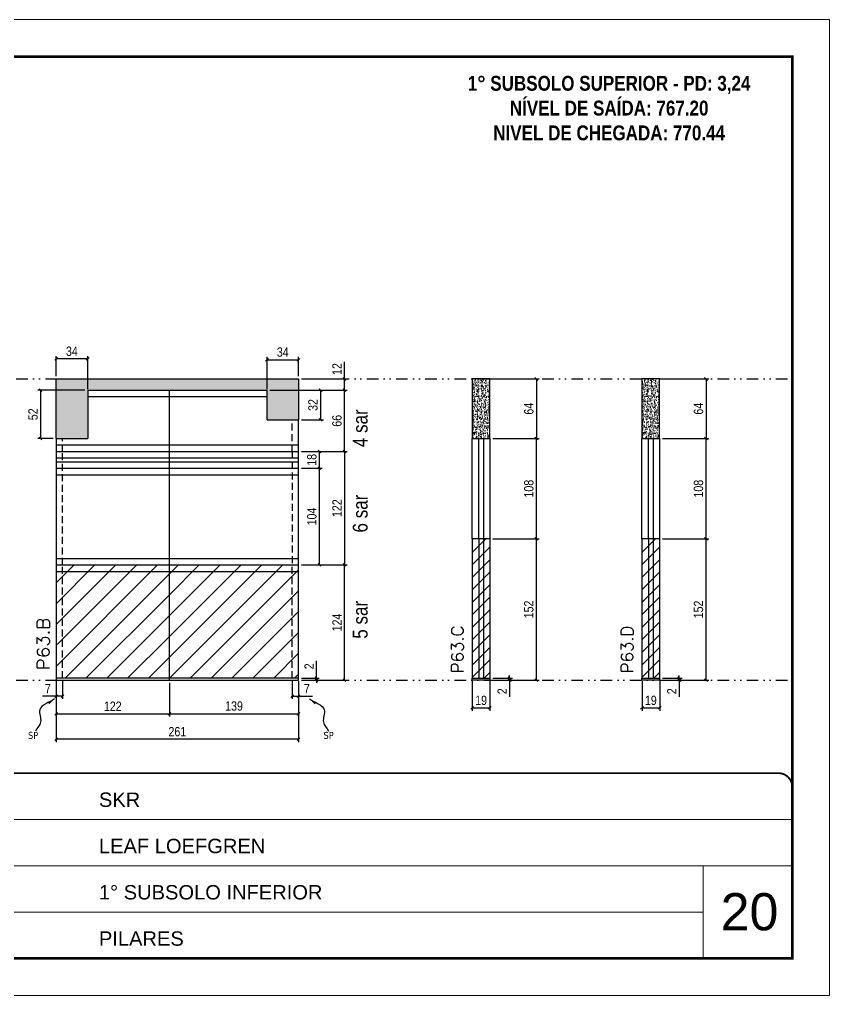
# Model space of a CAD drawing. Extents: x 14400 to 27878, y -21631 to 6985.
# Drawn here: x 19795 to 20667, y 1340 to 2390 of the extents above; entities that cross this region are included whole.
import ezdxf

# ---------------------------------------------------------------- set-up
doc = ezdxf.new("R2010")
doc.units = 0
for name, pattern in [('CONTINUO', [0]), ('DASHED', [0.75, 0.5, -0.25]), ('DIVIDE2', [0.625, 0.25, -0.125, 0, -0.125, 0, -0.125]), ('HIDDEN', [0.375, 0.25, -0.125])]:
    doc.linetypes.add(name, pattern=pattern)
for name, color, linetype, lineweight in [('CARIMBO', 255, 'Continuous', 9), ('Folhas', 255, 'Continuous', 9), ('Hachura', 251, 'Continuous', 9), ('SARRAFO DE PRESSAO', 251, 'DASHED', 9), ('Texto Seção', 7, 'Continuous', 15)]:
    doc.layers.add(name, color=color, linetype=linetype, lineweight=lineweight)
for name, color, linetype in [('COTA', 241, 'Continuous'), ('NOMENCLATURA', 7, 'Continuous'), ('Nível', 160, 'Continuous'), ('Painéis', 200, 'Continuous'), ('SARR_2.2x7', 40, 'Continuous'), ('Sarrafo de Pressão', 42, 'HIDDEN'), ('texto', 7, 'Continuous')]:
    doc.layers.add(name, color=color, linetype=linetype)
doc.styles.add('ARIAL', font='arial.ttf')
doc.styles.add('ARIAL_NARROW', font='ARIALN.TTF', dxfattribs={"height": 0.2})
doc.styles.add('COTA TECNICA', font='techl___.ttf', dxfattribs={"height": 10})
doc.styles.add('COTA TECNICA-50', font='techl___.ttf', dxfattribs={"height": 10})
doc.styles.add('REGUA-120', font='ROMANS.shx', dxfattribs={"height": 15})
doc.styles.add('ROMANC', font='techb___.ttf', dxfattribs={"height": 2.5})
doc.styles.get("Standard").update_dxf_attribs({"font": 'arial.ttf'})
doc.dimstyles.new('COTA PAINEL-50', dxfattribs={"dimtxt": 10, "dimasz": 3, "dimexe": 3, "dimexo": 3, "dimgap": 3, "dimtad": 1, "dimdec": 1, "dimzin": 12, "dimdsep": 46, "dimtxsty": 'COTA TECNICA-50', "dimblk1": 'OBLIQUE', "dimblk2": 'OBLIQUE', "dimsah": 1, "dimcen": 0.9, "dimclrd": 4, "dimclre": 4, "dimclrt": 240, "dimadec": 1, "dimazin": 3, "dimtfac": 1, "dimtdec": 1, "dimtmove": 0, "dimatfit": 3, "dimfxl": 1, "dimtolj": 1, "dimtzin": 12, "dimarcsym": 0})
doc.dimstyles.new('PAINEL', dxfattribs={"dimtxt": 10, "dimasz": 3, "dimexe": 3, "dimexo": 3, "dimgap": 3, "dimtad": 1, "dimdec": 1, "dimzin": 12, "dimdsep": 46, "dimtxsty": 'COTA TECNICA', "dimblk1": 'OBLIQUE', "dimblk2": 'OBLIQUE', "dimsah": 1, "dimcen": 0.9, "dimclrd": 4, "dimclre": 4, "dimclrt": 240, "dimadec": 1, "dimazin": 3, "dimtfac": 1, "dimtdec": 1, "dimtmove": 0, "dimatfit": 3, "dimfxl": 1, "dimtolj": 1, "dimtzin": 12, "dimarcsym": 0})
doc.dimstyles.get("Standard").update_dxf_attribs({"dimtxt": 0.18, "dimasz": 0.18, "dimexe": 0.18, "dimexo": 0.0625, "dimgap": 0.09, "dimtad": 0, "dimtih": 1, "dimtoh": 1, "dimdec": 4, "dimzin": 0, "dimdsep": 46, "dimtxsty": 'Standard', "dimcen": 0.09, "dimadec": 0, "dimazin": 0, "dimtfac": 1, "dimtdec": 4, "dimtofl": 0, "dimtmove": 0, "dimatfit": 3, "dimfxl": 1, "dimtolj": 1, "dimtzin": 0, "dimarcsym": 0})

# ---------------------------------------------------------------- blocks, each defined once
blk = doc.blocks.new('9999999999')
at = {"color": 30, "linetype": 'CONTINUO'}
for p, q in [((98564.6, 34379.6), (99584, 34379.6)), ((98564.6, 34329.8), (99488, 34329.8)), ((99584, 34329.8), (99488, 34329.8)), ((99488, 34329.8), (99488, 34230.2)), ((98564.6, 34280), (99488, 34280))]:
    blk.add_line(p, q, dxfattribs=at)
at = {"color": 30, "linetype": 'CONTINUO', "const_width": 2}
blk.add_lwpolyline([(99584, 34230.2), (99584, 34414.4, 0.414214), (99569, 34429.4), (98229, 34429.4, 0.414214), (98214, 34414.4), (98214, 34245.2, 0.414214), (98229, 34230.2), (99584, 34230.2)], format="xyb", dxfattribs=at)
at = {"layer": 'Folhas'}
blk.add_lwpolyline([(98139, 34190.2), (99624, 34190.2), (99624, 35240.2), (98139, 35240.2)], close=True, dxfattribs=at)
at = {"layer": 'Folhas', "color": 30, "const_width": 3}
blk.add_lwpolyline([(98214, 34230.2), (99584, 34230.2), (99584, 35200.2), (98214, 35200.2)], close=True, dxfattribs=at)
at = {"color": 7, "linetype": 'Continuous', "ltscale": 5, "style": 'ARIAL'}
for s, height, p in [('SKR', 15.48, (98837.7, 34393.1)), ('LEAF LOEFGREN', 15.483, (98837.7, 34343.3)), ('1° SUBSOLO INFERIOR', 15.483, (98837.7, 34293.5)), ('PILARES', 15.48, (98837.7, 34243.7))]:
    blk.add_text(s, height=height, dxfattribs=at).set_placement(p)
blk = doc.blocks.new('_Oblique')
at = {"color": 0, "linetype": 'ByBlock', "lineweight": -2}
blk.add_line((-0.5, -0.5), (0.5, 0.5), dxfattribs=at)
blk = doc.blocks.new('*D1103')
at = {"layer": 'COTA', "color": 4, "lineweight": -2, "transparency": 16777216}
for p, q in [((19834.6, 1678.7), (19834.6, 1613.1)), ((20095.6, 1678.7), (20095.6, 1613.1)), ((20095.6, 1616.1), (19834.6, 1616.1))]:
    blk.add_line(p, q, dxfattribs=at)
at = {"layer": 'Defpoints', "color": 0, "transparency": 16777216}
for p in [(19834.6, 1681.7), (20095.6, 1681.7), (19834.6, 1616.1)]:
    blk.add_point(p, dxfattribs=at)
at = {"layer": 'COTA', "color": 4, "lineweight": -2, "transparency": 16777216, "xscale": 3, "yscale": 3, "zscale": 3, "rotation": 180}
blk.add_blockref('_Oblique', (19834.6, 1616.1), dxfattribs=at)
at = {"layer": 'COTA', "color": 4, "lineweight": -2, "transparency": 16777216, "xscale": 3, "yscale": 3, "zscale": 3}
blk.add_blockref('_Oblique', (20095.6, 1616.1), dxfattribs=at)
at = {"layer": 'COTA', "color": 240, "transparency": 16777216, "insert": (19965.1, 1624.2), "char_height": 10, "attachment_point": 5, "style": 'COTA TECNICA'}
blk.add_mtext('\\A1;261', dxfattribs=at)
blk = doc.blocks.new('*D1104')
at = {"layer": 'COTA', "color": 4, "lineweight": -2, "transparency": 16777216}
for p, q in [((20088.6, 1678.7), (20088.6, 1659.5)), ((20095.6, 1676.7), (20095.6, 1659.5)), ((20088.6, 1662.5), (20095.6, 1662.5)), ((20095.6, 1662.5), (20110.4, 1662.5))]:
    blk.add_line(p, q, dxfattribs=at)
at = {"layer": 'Defpoints', "color": 0, "transparency": 16777216}
for p in [(20088.6, 1681.7), (20095.6, 1679.7), (20095.6, 1662.5)]:
    blk.add_point(p, dxfattribs=at)
at = {"layer": 'COTA', "color": 4, "lineweight": -2, "transparency": 16777216, "xscale": 3, "yscale": 3, "zscale": 3, "rotation": 180}
blk.add_blockref('_Oblique', (20088.6, 1662.5), dxfattribs=at)
at = {"layer": 'COTA', "color": 4, "lineweight": -2, "transparency": 16777216, "xscale": 3, "yscale": 3, "zscale": 3}
blk.add_blockref('_Oblique', (20095.6, 1662.5), dxfattribs=at)
at = {"layer": 'COTA', "color": 240, "transparency": 16777216, "insert": (20104.5, 1670.5), "char_height": 10, "attachment_point": 5, "style": 'COTA TECNICA-50'}
blk.add_mtext('\\A1;7', dxfattribs=at)
blk = doc.blocks.new('*D1105')
at = {"layer": 'COTA', "color": 4, "lineweight": -2, "transparency": 16777216}
for p, q in [((19834.6, 1676.7), (19834.6, 1659.5)), ((19841.6, 1678.7), (19841.6, 1659.5)), ((19834.6, 1662.5), (19819.9, 1662.5)), ((19841.6, 1662.5), (19834.6, 1662.5))]:
    blk.add_line(p, q, dxfattribs=at)
at = {"layer": 'Defpoints', "color": 0, "transparency": 16777216}
for p in [(19841.6, 1681.7), (19834.6, 1679.7), (19834.6, 1662.5)]:
    blk.add_point(p, dxfattribs=at)
at = {"layer": 'COTA', "color": 4, "lineweight": -2, "transparency": 16777216, "xscale": 3, "yscale": 3, "zscale": 3, "rotation": 180}
blk.add_blockref('_Oblique', (19834.6, 1662.5), dxfattribs=at)
at = {"layer": 'COTA', "color": 4, "lineweight": -2, "transparency": 16777216, "xscale": 3, "yscale": 3, "zscale": 3}
blk.add_blockref('_Oblique', (19841.6, 1662.5), dxfattribs=at)
at = {"layer": 'COTA', "color": 240, "transparency": 16777216, "insert": (19825.8, 1670.5), "char_height": 10, "attachment_point": 5, "style": 'COTA TECNICA-50'}
blk.add_mtext('\\A1;7', dxfattribs=at)
blk = doc.blocks.new('*D1106')
at = {"layer": 'COTA', "color": 4, "lineweight": -2, "transparency": 16777216}
for p, q in [((20114.9, 1681.7), (20114.9, 1700.5)), ((20098.6, 1681.7), (20117.9, 1681.7)), ((20114.9, 1679.7), (20114.9, 1681.7)), ((20098.6, 1679.7), (20117.9, 1679.7)), ((20114.9, 1679.7), (20114.9, 1676.7))]:
    blk.add_line(p, q, dxfattribs=at)
at = {"layer": 'Defpoints', "color": 0, "transparency": 16777216}
for p in [(20095.6, 1681.7), (20095.6, 1679.7), (20114.9, 1679.7)]:
    blk.add_point(p, dxfattribs=at)
at = {"layer": 'COTA', "color": 4, "lineweight": -2, "transparency": 16777216, "xscale": 3, "yscale": 3, "zscale": 3}
for p, rotation in [((20114.9, 1681.7), 270), ((20114.9, 1679.7), 90)]:
    blk.add_blockref('_Oblique', p, dxfattribs=dict(at, rotation=rotation))
at = {"layer": 'COTA', "color": 240, "transparency": 16777216, "insert": (20106.9, 1694.5), "char_height": 10, "attachment_point": 5, "rotation": 90, "style": 'COTA TECNICA-50'}
blk.add_mtext('\\A1;2', dxfattribs=at)
blk = doc.blocks.new('*D1119')
at = {"layer": 'COTA', "color": 4, "linetype": 'ByBlock', "lineweight": -2, "transparency": 16777216}
for p, q in [((20098.6, 1803.7), (20148, 1803.7)), ((20145, 1679.7), (20145, 1803.7)), ((20098.6, 1679.7), (20148, 1679.7))]:
    blk.add_line(p, q, dxfattribs=at)
at = {"layer": 'Defpoints', "color": 0, "linetype": 'ByBlock', "transparency": 16777216}
for p in [(20095.6, 1803.7), (20145, 1803.7), (20095.6, 1679.7)]:
    blk.add_point(p, dxfattribs=at)
at = {"layer": 'COTA', "color": 4, "linetype": 'ByBlock', "lineweight": -2, "transparency": 16777216, "xscale": 3, "yscale": 3, "zscale": 3}
for p, rotation in [((20145, 1803.7), 90), ((20145, 1679.7), 270)]:
    blk.add_blockref('_Oblique', p, dxfattribs=dict(at, rotation=rotation))
at = {"layer": 'COTA', "color": 240, "linetype": 'ByBlock', "transparency": 16777216, "insert": (20136.9, 1741.7), "char_height": 10, "attachment_point": 5, "rotation": 90, "style": 'COTA TECNICA'}
blk.add_mtext('\\A1;124', dxfattribs=at)
blk = doc.blocks.new('*D1120')
at = {"layer": 'COTA', "color": 4, "linetype": 'ByBlock', "lineweight": -2, "transparency": 16777216}
for p, q in [((20098.6, 1803.7), (20148, 1803.7)), ((20145, 1679.7), (20145, 1803.7)), ((20098.6, 1679.7), (20148, 1679.7))]:
    blk.add_line(p, q, dxfattribs=at)
at = {"layer": 'Defpoints', "color": 0, "linetype": 'ByBlock', "transparency": 16777216}
for p in [(20095.6, 1803.7), (20145, 1803.7), (20095.6, 1679.7)]:
    blk.add_point(p, dxfattribs=at)
at = {"layer": 'COTA', "color": 4, "linetype": 'ByBlock', "lineweight": -2, "transparency": 16777216, "xscale": 3, "yscale": 3, "zscale": 3}
for p, rotation in [((20145, 1803.7), 90), ((20145, 1679.7), 270)]:
    blk.add_blockref('_Oblique', p, dxfattribs=dict(at, rotation=rotation))
at = {"layer": 'COTA', "color": 240, "linetype": 'ByBlock', "transparency": 16777216, "insert": (20136.9, 1741.7), "char_height": 10, "attachment_point": 5, "rotation": 90, "style": 'COTA TECNICA'}
blk.add_mtext('\\A1;124', dxfattribs=at)
blk = doc.blocks.new('*D1121')
at = {"layer": 'COTA', "color": 4, "lineweight": -2, "transparency": 16777216}
for p, q in [((19956.6, 1676.7), (19956.6, 1640.5)), ((20095.6, 1676.7), (20095.6, 1640.5)), ((19956.6, 1643.5), (20095.6, 1643.5))]:
    blk.add_line(p, q, dxfattribs=at)
at = {"layer": 'Defpoints', "color": 0, "transparency": 16777216}
for p in [(19956.6, 1679.7), (20095.6, 1679.7), (20095.6, 1643.5)]:
    blk.add_point(p, dxfattribs=at)
at = {"layer": 'COTA', "color": 4, "lineweight": -2, "transparency": 16777216, "xscale": 3, "yscale": 3, "zscale": 3, "rotation": 180}
blk.add_blockref('_Oblique', (19956.6, 1643.5), dxfattribs=at)
at = {"layer": 'COTA', "color": 4, "lineweight": -2, "transparency": 16777216, "xscale": 3, "yscale": 3, "zscale": 3}
blk.add_blockref('_Oblique', (20095.6, 1643.5), dxfattribs=at)
at = {"layer": 'COTA', "color": 240, "transparency": 16777216, "insert": (20026.1, 1651.8), "char_height": 10, "attachment_point": 5, "style": 'COTA TECNICA'}
blk.add_mtext('\\A1;139', dxfattribs=at)
blk = doc.blocks.new('*D1122')
at = {"layer": 'COTA', "color": 4, "lineweight": -2, "transparency": 16777216}
for p, q in [((19834.6, 1676.7), (19834.6, 1640.5)), ((19956.6, 1676.7), (19956.6, 1640.5)), ((19834.6, 1643.5), (19956.6, 1643.5))]:
    blk.add_line(p, q, dxfattribs=at)
at = {"layer": 'Defpoints', "color": 0, "transparency": 16777216}
for p in [(19834.6, 1679.7), (19956.6, 1679.7), (19956.6, 1643.5)]:
    blk.add_point(p, dxfattribs=at)
at = {"layer": 'COTA', "color": 4, "lineweight": -2, "transparency": 16777216, "xscale": 3, "yscale": 3, "zscale": 3, "rotation": 180}
blk.add_blockref('_Oblique', (19834.6, 1643.5), dxfattribs=at)
at = {"layer": 'COTA', "color": 4, "lineweight": -2, "transparency": 16777216, "xscale": 3, "yscale": 3, "zscale": 3}
blk.add_blockref('_Oblique', (19956.6, 1643.5), dxfattribs=at)
at = {"layer": 'COTA', "color": 240, "transparency": 16777216, "insert": (19895.6, 1651.6), "char_height": 10, "attachment_point": 5, "style": 'COTA TECNICA'}
blk.add_mtext('\\A1;122', dxfattribs=at)
blk = doc.blocks.new('*D1110')
at = {"layer": 'COTA', "color": 4, "lineweight": -2, "transparency": 16777216}
for p, q in [((20282.5, 1678.7), (20282.5, 1646.8)), ((20301.5, 1678.7), (20301.5, 1646.8)), ((20282.5, 1649.8), (20301.5, 1649.8))]:
    blk.add_line(p, q, dxfattribs=at)
at = {"layer": 'Defpoints', "color": 0, "transparency": 16777216}
for p in [(20282.5, 1681.7), (20301.5, 1681.7), (20301.5, 1649.8)]:
    blk.add_point(p, dxfattribs=at)
at = {"layer": 'COTA', "color": 4, "lineweight": -2, "transparency": 16777216, "xscale": 3, "yscale": 3, "zscale": 3, "rotation": 180}
blk.add_blockref('_Oblique', (20282.5, 1649.8), dxfattribs=at)
at = {"layer": 'COTA', "color": 4, "lineweight": -2, "transparency": 16777216, "xscale": 3, "yscale": 3, "zscale": 3}
blk.add_blockref('_Oblique', (20301.5, 1649.8), dxfattribs=at)
at = {"layer": 'COTA', "color": 240, "transparency": 16777216, "insert": (20292, 1657.9), "char_height": 10, "attachment_point": 5, "style": 'COTA TECNICA'}
blk.add_mtext('\\A1;19', dxfattribs=at)
blk = doc.blocks.new('*D1111')
at = {"layer": 'COTA', "color": 4, "lineweight": -2, "transparency": 16777216}
for p, q in [((20304.5, 1681.7), (20325.7, 1681.7)), ((20322.7, 1681.7), (20322.7, 1684.7)), ((20322.7, 1681.7), (20322.7, 1679.7)), ((20304.5, 1679.7), (20325.7, 1679.7)), ((20322.7, 1679.7), (20322.7, 1661.6))]:
    blk.add_line(p, q, dxfattribs=at)
at = {"layer": 'Defpoints', "color": 0, "transparency": 16777216}
for p in [(20301.5, 1681.7), (20322.7, 1681.7), (20301.5, 1679.7)]:
    blk.add_point(p, dxfattribs=at)
at = {"layer": 'COTA', "color": 4, "lineweight": -2, "transparency": 16777216, "xscale": 3, "yscale": 3, "zscale": 3}
for p, rotation in [((20322.7, 1681.7), 270), ((20322.7, 1679.7), 90)]:
    blk.add_blockref('_Oblique', p, dxfattribs=dict(at, rotation=rotation))
at = {"layer": 'COTA', "color": 240, "transparency": 16777216, "insert": (20314.7, 1667.7), "char_height": 10, "attachment_point": 5, "rotation": 90, "style": 'COTA TECNICA-50'}
blk.add_mtext('\\A1;2', dxfattribs=at)
blk = doc.blocks.new('*D1123')
at = {"layer": 'COTA', "color": 4, "linetype": 'ByBlock', "lineweight": -2, "transparency": 16777216}
for p, q in [((20304.5, 2003.7), (20354.5, 2003.7)), ((20351.5, 2003.7), (20351.5, 1939.7)), ((20304.5, 1939.7), (20354.5, 1939.7))]:
    blk.add_line(p, q, dxfattribs=at)
at = {"layer": 'Defpoints', "color": 0, "linetype": 'ByBlock', "transparency": 16777216}
for p in [(20301.5, 2003.7), (20301.5, 1939.7), (20351.5, 1939.7)]:
    blk.add_point(p, dxfattribs=at)
at = {"layer": 'COTA', "color": 4, "linetype": 'ByBlock', "lineweight": -2, "transparency": 16777216, "xscale": 3, "yscale": 3, "zscale": 3}
for p, rotation in [((20351.5, 2003.7), 90), ((20351.5, 1939.7), 270)]:
    blk.add_blockref('_Oblique', p, dxfattribs=dict(at, rotation=rotation))
at = {"layer": 'COTA', "color": 240, "linetype": 'ByBlock', "transparency": 16777216, "insert": (20343.4, 1971.7), "char_height": 10, "attachment_point": 5, "rotation": 90, "style": 'COTA TECNICA'}
blk.add_mtext('\\A1;64', dxfattribs=at)
blk = doc.blocks.new('*D1112')
at = {"layer": 'COTA', "color": 4, "lineweight": -2, "transparency": 16777216}
for p, q in [((20304.5, 1831.7), (20354.5, 1831.7)), ((20351.5, 1679.7), (20351.5, 1831.7)), ((20304.5, 1679.7), (20354.5, 1679.7))]:
    blk.add_line(p, q, dxfattribs=at)
at = {"layer": 'Defpoints', "color": 0, "transparency": 16777216}
for p in [(20301.5, 1831.7), (20351.5, 1831.7), (20301.5, 1679.7)]:
    blk.add_point(p, dxfattribs=at)
at = {"layer": 'COTA', "color": 4, "lineweight": -2, "transparency": 16777216, "xscale": 3, "yscale": 3, "zscale": 3}
for p, rotation in [((20351.5, 1831.7), 90), ((20351.5, 1679.7), 270)]:
    blk.add_blockref('_Oblique', p, dxfattribs=dict(at, rotation=rotation))
at = {"layer": 'COTA', "color": 240, "transparency": 16777216, "insert": (20343.4, 1755.7), "char_height": 10, "attachment_point": 5, "rotation": 90, "style": 'COTA TECNICA-50'}
blk.add_mtext('\\A1;152', dxfattribs=at)
blk = doc.blocks.new('*D1127')
at = {"layer": 'COTA', "color": 4, "lineweight": -2, "transparency": 16777216}
for p, q in [((20064.6, 1991.7), (20148, 1991.7)), ((20145, 1925.7), (20145, 1991.7)), ((20098.6, 1925.7), (20148, 1925.7))]:
    blk.add_line(p, q, dxfattribs=at)
at = {"layer": 'Defpoints', "color": 0, "transparency": 16777216}
for p in [(20061.6, 1991.7), (20145, 1991.7), (20095.6, 1925.7)]:
    blk.add_point(p, dxfattribs=at)
at = {"layer": 'COTA', "color": 4, "lineweight": -2, "transparency": 16777216, "xscale": 3, "yscale": 3, "zscale": 3}
for p, rotation in [((20145, 1991.7), 90), ((20145, 1925.7), 270)]:
    blk.add_blockref('_Oblique', p, dxfattribs=dict(at, rotation=rotation))
at = {"layer": 'COTA', "color": 240, "transparency": 16777216, "insert": (20136.9, 1958.7), "char_height": 10, "attachment_point": 5, "rotation": 90, "style": 'COTA TECNICA'}
blk.add_mtext('\\A1;66', dxfattribs=at)
blk = doc.blocks.new('*D1128')
at = {"layer": 'COTA', "color": 4, "lineweight": -2, "transparency": 16777216}
for p, q in [((20145, 2003.7), (20145, 2022)), ((20098.6, 2003.7), (20148, 2003.7)), ((20145, 1991.7), (20145, 2003.7)), ((20064.6, 1991.7), (20148, 1991.7))]:
    blk.add_line(p, q, dxfattribs=at)
at = {"layer": 'Defpoints', "color": 0, "transparency": 16777216}
for p in [(20095.6, 2003.7), (20145, 2003.7), (20061.6, 1991.7)]:
    blk.add_point(p, dxfattribs=at)
at = {"layer": 'COTA', "color": 4, "lineweight": -2, "transparency": 16777216, "xscale": 3, "yscale": 3, "zscale": 3}
for p, rotation in [((20145, 2003.7), 90), ((20145, 1991.7), 270)]:
    blk.add_blockref('_Oblique', p, dxfattribs=dict(at, rotation=rotation))
at = {"layer": 'COTA', "color": 240, "transparency": 16777216, "insert": (20136.9, 2014.4), "char_height": 10, "attachment_point": 5, "rotation": 90, "style": 'COTA TECNICA'}
blk.add_mtext('\\A1;12', dxfattribs=at)
blk = doc.blocks.new('*D1129')
at = {"layer": 'COTA', "color": 4, "lineweight": -2, "transparency": 16777216}
for p, q in [((19834.6, 2006.7), (19834.6, 2028.3)), ((19868.6, 1992.7), (19868.6, 2028.3)), ((19868.6, 2025.3), (19834.6, 2025.3))]:
    blk.add_line(p, q, dxfattribs=at)
at = {"layer": 'Defpoints', "color": 0, "transparency": 16777216}
for p in [(19834.6, 2025.3), (19834.6, 2003.7), (19868.6, 1989.7)]:
    blk.add_point(p, dxfattribs=at)
at = {"layer": 'COTA', "color": 4, "lineweight": -2, "transparency": 16777216, "xscale": 3, "yscale": 3, "zscale": 3, "rotation": 180}
blk.add_blockref('_Oblique', (19834.6, 2025.3), dxfattribs=at)
at = {"layer": 'COTA', "color": 4, "lineweight": -2, "transparency": 16777216, "xscale": 3, "yscale": 3, "zscale": 3}
blk.add_blockref('_Oblique', (19868.6, 2025.3), dxfattribs=at)
at = {"layer": 'COTA', "color": 240, "transparency": 16777216, "insert": (19851.6, 2033.5), "char_height": 10, "attachment_point": 5, "style": 'COTA TECNICA'}
blk.add_mtext('\\A1;34', dxfattribs=at)
blk = doc.blocks.new('*D1117')
at = {"layer": 'COTA', "color": 4, "lineweight": -2, "transparency": 16777216}
for p, q in [((20061.6, 1992.7), (20061.6, 2027.4)), ((20095.6, 2006.7), (20095.6, 2027.4)), ((20061.6, 2024.4), (20095.6, 2024.4))]:
    blk.add_line(p, q, dxfattribs=at)
at = {"layer": 'Defpoints', "color": 0, "transparency": 16777216}
for p in [(20095.6, 2024.4), (20095.6, 2003.7), (20061.6, 1989.7)]:
    blk.add_point(p, dxfattribs=at)
at = {"layer": 'COTA', "color": 4, "lineweight": -2, "transparency": 16777216, "xscale": 3, "yscale": 3, "zscale": 3, "rotation": 180}
blk.add_blockref('_Oblique', (20061.6, 2024.4), dxfattribs=at)
at = {"layer": 'COTA', "color": 4, "lineweight": -2, "transparency": 16777216, "xscale": 3, "yscale": 3, "zscale": 3}
blk.add_blockref('_Oblique', (20095.6, 2024.4), dxfattribs=at)
at = {"layer": 'COTA', "color": 240, "transparency": 16777216, "insert": (20078.6, 2032.6), "char_height": 10, "attachment_point": 5, "style": 'COTA TECNICA'}
blk.add_mtext('\\A1;34', dxfattribs=at)
blk = doc.blocks.new('*D1107')
at = {"layer": 'COTA', "color": 4, "lineweight": -2, "transparency": 16777216}
for p, q in [((20465.2, 1678.7), (20465.2, 1646.8)), ((20484.2, 1678.7), (20484.2, 1646.8)), ((20465.2, 1649.8), (20484.2, 1649.8))]:
    blk.add_line(p, q, dxfattribs=at)
at = {"layer": 'Defpoints', "color": 0, "transparency": 16777216}
for p in [(20465.2, 1681.7), (20484.2, 1681.7), (20484.2, 1649.8)]:
    blk.add_point(p, dxfattribs=at)
at = {"layer": 'COTA', "color": 4, "lineweight": -2, "transparency": 16777216, "xscale": 3, "yscale": 3, "zscale": 3, "rotation": 180}
blk.add_blockref('_Oblique', (20465.2, 1649.8), dxfattribs=at)
at = {"layer": 'COTA', "color": 4, "lineweight": -2, "transparency": 16777216, "xscale": 3, "yscale": 3, "zscale": 3}
blk.add_blockref('_Oblique', (20484.2, 1649.8), dxfattribs=at)
at = {"layer": 'COTA', "color": 240, "transparency": 16777216, "insert": (20474.7, 1657.9), "char_height": 10, "attachment_point": 5, "style": 'COTA TECNICA'}
blk.add_mtext('\\A1;19', dxfattribs=at)
blk = doc.blocks.new('*D1108')
at = {"layer": 'COTA', "color": 4, "lineweight": -2, "transparency": 16777216}
for p, q in [((20487.2, 1681.7), (20508.3, 1681.7)), ((20505.3, 1681.7), (20505.3, 1684.7)), ((20505.3, 1681.7), (20505.3, 1679.7)), ((20487.2, 1679.7), (20508.3, 1679.7)), ((20505.3, 1679.7), (20505.3, 1661.6))]:
    blk.add_line(p, q, dxfattribs=at)
at = {"layer": 'Defpoints', "color": 0, "transparency": 16777216}
for p in [(20484.2, 1681.7), (20505.3, 1681.7), (20484.2, 1679.7)]:
    blk.add_point(p, dxfattribs=at)
at = {"layer": 'COTA', "color": 4, "lineweight": -2, "transparency": 16777216, "xscale": 3, "yscale": 3, "zscale": 3}
for p, rotation in [((20505.3, 1681.7), 270), ((20505.3, 1679.7), 90)]:
    blk.add_blockref('_Oblique', p, dxfattribs=dict(at, rotation=rotation))
at = {"layer": 'COTA', "color": 240, "transparency": 16777216, "insert": (20497.3, 1667.7), "char_height": 10, "attachment_point": 5, "rotation": 90, "style": 'COTA TECNICA-50'}
blk.add_mtext('\\A1;2', dxfattribs=at)
blk = doc.blocks.new('*D1118')
at = {"layer": 'COTA', "color": 4, "linetype": 'ByBlock', "lineweight": -2, "transparency": 16777216}
for p, q in [((20487.2, 2003.7), (20537.1, 2003.7)), ((20534.1, 2003.7), (20534.1, 1939.7)), ((20487.2, 1939.7), (20537.1, 1939.7))]:
    blk.add_line(p, q, dxfattribs=at)
at = {"layer": 'Defpoints', "color": 0, "linetype": 'ByBlock', "transparency": 16777216}
for p in [(20484.2, 2003.7), (20484.2, 1939.7), (20534.1, 1939.7)]:
    blk.add_point(p, dxfattribs=at)
at = {"layer": 'COTA', "color": 4, "linetype": 'ByBlock', "lineweight": -2, "transparency": 16777216, "xscale": 3, "yscale": 3, "zscale": 3}
for p, rotation in [((20534.1, 2003.7), 90), ((20534.1, 1939.7), 270)]:
    blk.add_blockref('_Oblique', p, dxfattribs=dict(at, rotation=rotation))
at = {"layer": 'COTA', "color": 240, "linetype": 'ByBlock', "transparency": 16777216, "insert": (20526, 1971.7), "char_height": 10, "attachment_point": 5, "rotation": 90, "style": 'COTA TECNICA'}
blk.add_mtext('\\A1;64', dxfattribs=at)
blk = doc.blocks.new('*D1109')
at = {"layer": 'COTA', "color": 4, "lineweight": -2, "transparency": 16777216}
for p, q in [((20487.2, 1831.7), (20537.1, 1831.7)), ((20534.1, 1679.7), (20534.1, 1831.7)), ((20487.2, 1679.7), (20537.1, 1679.7))]:
    blk.add_line(p, q, dxfattribs=at)
at = {"layer": 'Defpoints', "color": 0, "transparency": 16777216}
for p in [(20484.2, 1831.7), (20534.1, 1831.7), (20484.2, 1679.7)]:
    blk.add_point(p, dxfattribs=at)
at = {"layer": 'COTA', "color": 4, "lineweight": -2, "transparency": 16777216, "xscale": 3, "yscale": 3, "zscale": 3}
for p, rotation in [((20534.1, 1831.7), 90), ((20534.1, 1679.7), 270)]:
    blk.add_blockref('_Oblique', p, dxfattribs=dict(at, rotation=rotation))
at = {"layer": 'COTA', "color": 240, "transparency": 16777216, "insert": (20526, 1755.7), "char_height": 10, "attachment_point": 5, "rotation": 90, "style": 'COTA TECNICA-50'}
blk.add_mtext('\\A1;152', dxfattribs=at)
blk = doc.blocks.new('*D1136')
at = {"layer": 'COTA', "color": 4, "lineweight": -2, "transparency": 16777216}
for p, q in [((20098.6, 1925.7), (20148, 1925.7)), ((20145, 1925.7), (20145, 1803.7)), ((20098.6, 1803.7), (20148, 1803.7))]:
    blk.add_line(p, q, dxfattribs=at)
at = {"layer": 'Defpoints', "color": 0, "transparency": 16777216}
for p in [(20095.6, 1925.7), (20095.6, 1803.7), (20145, 1803.7)]:
    blk.add_point(p, dxfattribs=at)
at = {"layer": 'COTA', "color": 4, "lineweight": -2, "transparency": 16777216, "xscale": 3, "yscale": 3, "zscale": 3}
for p, rotation in [((20145, 1925.7), 90), ((20145, 1803.7), 270)]:
    blk.add_blockref('_Oblique', p, dxfattribs=dict(at, rotation=rotation))
at = {"layer": 'COTA', "color": 240, "transparency": 16777216, "insert": (20136.9, 1864.7), "char_height": 10, "attachment_point": 5, "rotation": 90, "style": 'COTA TECNICA'}
blk.add_mtext('\\A1;122', dxfattribs=at)
blk = doc.blocks.new('*D1137')
at = {"layer": 'COTA', "color": 4, "lineweight": -2, "transparency": 16777216}
for p, q in [((19865.6, 1991.7), (19814.9, 1991.7)), ((19817.9, 1991.7), (19817.9, 1939.7)), ((19831.6, 1939.7), (19814.9, 1939.7))]:
    blk.add_line(p, q, dxfattribs=at)
at = {"layer": 'Defpoints', "color": 0, "transparency": 16777216}
for p in [(19868.6, 1991.7), (19817.9, 1939.7), (19834.6, 1939.7)]:
    blk.add_point(p, dxfattribs=at)
at = {"layer": 'COTA', "color": 4, "lineweight": -2, "transparency": 16777216, "xscale": 3, "yscale": 3, "zscale": 3}
for p, rotation in [((19817.9, 1991.7), 90), ((19817.9, 1939.7), 270)]:
    blk.add_blockref('_Oblique', p, dxfattribs=dict(at, rotation=rotation))
at = {"layer": 'COTA', "color": 240, "transparency": 16777216, "insert": (19809.8, 1965.7), "char_height": 10, "attachment_point": 5, "rotation": 90, "style": 'COTA TECNICA'}
blk.add_mtext('\\A1;52', dxfattribs=at)
blk = doc.blocks.new('*D1138')
at = {"layer": 'COTA', "color": 4, "lineweight": -2, "transparency": 16777216}
for p, q in [((20064.6, 1991.7), (20122.3, 1991.7)), ((20119.3, 1991.7), (20119.3, 1959.7)), ((20098.6, 1959.7), (20122.3, 1959.7))]:
    blk.add_line(p, q, dxfattribs=at)
at = {"layer": 'Defpoints', "color": 0, "transparency": 16777216}
for p in [(20061.6, 1991.7), (20095.6, 1959.7), (20119.3, 1959.7)]:
    blk.add_point(p, dxfattribs=at)
at = {"layer": 'COTA', "color": 4, "lineweight": -2, "transparency": 16777216, "xscale": 3, "yscale": 3, "zscale": 3}
for p, rotation in [((20119.3, 1991.7), 90), ((20119.3, 1959.7), 270)]:
    blk.add_blockref('_Oblique', p, dxfattribs=dict(at, rotation=rotation))
at = {"layer": 'COTA', "color": 240, "transparency": 16777216, "insert": (20111.1, 1975.7), "char_height": 10, "attachment_point": 5, "rotation": 90, "style": 'COTA TECNICA'}
blk.add_mtext('\\A1;32', dxfattribs=at)
blk = doc.blocks.new('*D1139')
at = {"layer": 'COTA', "color": 4, "lineweight": -2, "transparency": 16777216}
for p, q in [((20304.5, 1939.7), (20354.5, 1939.7)), ((20351.5, 1831.7), (20351.5, 1939.7)), ((20304.5, 1831.7), (20354.5, 1831.7))]:
    blk.add_line(p, q, dxfattribs=at)
at = {"layer": 'Defpoints', "color": 0, "transparency": 16777216}
for p in [(20301.5, 1939.7), (20351.5, 1939.7), (20301.5, 1831.7)]:
    blk.add_point(p, dxfattribs=at)
at = {"layer": 'COTA', "color": 4, "lineweight": -2, "transparency": 16777216, "xscale": 3, "yscale": 3, "zscale": 3}
for p, rotation in [((20351.5, 1939.7), 90), ((20351.5, 1831.7), 270)]:
    blk.add_blockref('_Oblique', p, dxfattribs=dict(at, rotation=rotation))
at = {"layer": 'COTA', "color": 240, "transparency": 16777216, "insert": (20343.4, 1885.7), "char_height": 10, "attachment_point": 5, "rotation": 90, "style": 'COTA TECNICA'}
blk.add_mtext('\\A1;108', dxfattribs=at)
blk = doc.blocks.new('*D1140')
at = {"layer": 'COTA', "color": 4, "lineweight": -2, "transparency": 16777216}
for p, q in [((20487.2, 1939.7), (20537.1, 1939.7)), ((20534.1, 1831.7), (20534.1, 1939.7)), ((20487.2, 1831.7), (20537.1, 1831.7))]:
    blk.add_line(p, q, dxfattribs=at)
at = {"layer": 'Defpoints', "color": 0, "transparency": 16777216}
for p in [(20484.2, 1939.7), (20534.1, 1939.7), (20484.2, 1831.7)]:
    blk.add_point(p, dxfattribs=at)
at = {"layer": 'COTA', "color": 4, "lineweight": -2, "transparency": 16777216, "xscale": 3, "yscale": 3, "zscale": 3}
for p, rotation in [((20534.1, 1939.7), 90), ((20534.1, 1831.7), 270)]:
    blk.add_blockref('_Oblique', p, dxfattribs=dict(at, rotation=rotation))
at = {"layer": 'COTA', "color": 240, "transparency": 16777216, "insert": (20526, 1885.7), "char_height": 10, "attachment_point": 5, "rotation": 90, "style": 'COTA TECNICA'}
blk.add_mtext('\\A1;108', dxfattribs=at)
blk = doc.blocks.new('*D1143')
at = {"layer": 'COTA', "color": 4, "lineweight": -2, "transparency": 16777216}
for p, q in [((20098.6, 1907.7), (20121, 1907.7)), ((20118, 1803.7), (20118, 1907.7)), ((20098.6, 1803.7), (20121, 1803.7))]:
    blk.add_line(p, q, dxfattribs=at)
at = {"layer": 'Defpoints', "color": 0, "transparency": 16777216}
for p in [(20095.6, 1907.7), (20118, 1907.7), (20095.6, 1803.7)]:
    blk.add_point(p, dxfattribs=at)
at = {"layer": 'COTA', "color": 4, "lineweight": -2, "transparency": 16777216, "xscale": 3, "yscale": 3, "zscale": 3}
for p, rotation in [((20118, 1907.7), 90), ((20118, 1803.7), 270)]:
    blk.add_blockref('_Oblique', p, dxfattribs=dict(at, rotation=rotation))
at = {"layer": 'COTA', "color": 240, "transparency": 16777216, "insert": (20109.9, 1855.7), "char_height": 10, "attachment_point": 5, "rotation": 90, "style": 'COTA TECNICA'}
blk.add_mtext('\\A1;104', dxfattribs=at)
blk = doc.blocks.new('*D1144')
at = {"layer": 'COTA', "color": 4, "lineweight": -2, "transparency": 16777216}
for p, q in [((20098.6, 1925.7), (20121, 1925.7)), ((20118, 1907.7), (20118, 1925.7)), ((20098.6, 1907.7), (20121, 1907.7))]:
    blk.add_line(p, q, dxfattribs=at)
at = {"layer": 'Defpoints', "color": 0, "transparency": 16777216}
for p in [(20095.6, 1925.7), (20118, 1925.7), (20095.6, 1907.7)]:
    blk.add_point(p, dxfattribs=at)
at = {"layer": 'COTA', "color": 4, "lineweight": -2, "transparency": 16777216, "xscale": 3, "yscale": 3, "zscale": 3}
for p, rotation in [((20118, 1925.7), 90), ((20118, 1907.7), 270)]:
    blk.add_blockref('_Oblique', p, dxfattribs=dict(at, rotation=rotation))
at = {"layer": 'COTA', "color": 240, "transparency": 16777216, "insert": (20109.9, 1916.7), "char_height": 10, "attachment_point": 5, "rotation": 90, "style": 'COTA TECNICA'}
blk.add_mtext('\\A1;18', dxfattribs=at)

msp = doc.modelspace()

# ---------------------------------------------------------------- hatches: boundary and pattern name
at = {"layer": 'COTA'}
h = msp.add_hatch(dxfattribs=at)
h.set_pattern_fill('AR-CONC', color=256, scale=0.03)
h.paths.add_polyline_path([(20095.63, 1959.71), (20095.63, 2003.71), (19834.63, 2003.71), (19834.63, 1939.71), (19868.63, 1939.71), (19868.63, 1989.71), (19868.63, 1991.71), (20061.65, 1991.71), (20061.65, 1989.71), (20061.65, 1959.71)])
h = msp.add_hatch(dxfattribs=at)
h.set_pattern_fill('AR-CONC', color=256, scale=0.03)
h.set_pattern_definition([(50, (4599.649, -2309.15), (5.4655401, -0.4781726), [0.5715, -6.2865]), (355, (4599.649, -2309.15), (-1.0573026, 5.7317054), [0.4572, -5.0292175]), (100.451445, (4600.1047, -2309.19), (4.4082374, 5.2535326), [0.4857003, -5.3427073]), (46.1842, (4599.649, -2307.626), (8.1323712, -1.2612698), [0.85725, -9.42975]), (96.63556, (4600.327, -2307.731), (7.122124, 7.4227837), [0.7285507, -8.0140682]), (351.18415, (4599.649, -2307.626), (7.122124, 7.4227837), [0.685799, -7.543792]), (21, (4600.411, -2308.007), (4.5484317, -3.067956), [0.5715, -6.2865]), (326, (4600.411, -2308.007), (1.8540609, 5.525639), [0.4572, -5.0292]), (71.451445, (4600.79, -2308.263), (6.4024926, 2.457683), [0.4857003, -5.3426981]), (37.5, (4599.6492, -2309.1502), (0.0926581, 2.53665117), [0, -4.96824, 0, -5.1054, 0, -5.04825]), (7.5, (4599.6492, -2309.1502), (2.00458988, 3.00541724), [0, -2.91084, 0, -4.85394, 0, -1.92405]), (327.5, (4597.95, -2309.1502), (4.06771786, -0.17186232), [0, -1.905, 0, -5.9436, 0, -7.8867]), (317.5, (4597.188, -2309.1502), (4.44387544, 0.7627947), [0, -2.4765, 0, -3.94716, 0, -5.6007])])
h.paths.add_polyline_path([(20301.51, 2003.71), (20282.51, 2003.71), (20282.51, 1939.71), (20301.51, 1939.71)])
h = msp.add_hatch(dxfattribs=at)
h.set_pattern_fill('AR-CONC', color=256, scale=0.03)
h.set_pattern_definition([(50, (4782.2866, -2309.15), (5.4655401, -0.4781726), [0.5715, -6.2865]), (355, (4782.2866, -2309.15), (-1.0573026, 5.7317054), [0.4572, -5.0292175]), (100.451445, (4782.742, -2309.19), (4.4082374, 5.2535326), [0.4857003, -5.3427073]), (46.1842, (4782.2866, -2307.626), (8.1323712, -1.2612698), [0.85725, -9.42975]), (96.63556, (4782.964, -2307.731), (7.122124, 7.4227837), [0.7285507, -8.0140682]), (351.18415, (4782.287, -2307.626), (7.122124, 7.4227837), [0.685799, -7.543792]), (21, (4783.0486, -2308.007), (4.5484317, -3.067956), [0.5715, -6.2865]), (326, (4783.0486, -2308.007), (1.8540609, 5.525639), [0.4572, -5.0292]), (71.451445, (4783.4277, -2308.263), (6.4024926, 2.457683), [0.4857003, -5.3426981]), (37.5, (4782.2866, -2309.1502), (0.0926581, 2.53665117), [0, -4.96824, 0, -5.1054, 0, -5.04825]), (7.5, (4782.2866, -2309.1502), (2.00458988, 3.00541724), [0, -2.91084, 0, -4.85394, 0, -1.92405]), (327.5, (4780.5874, -2309.1502), (4.06771786, -0.17186232), [0, -1.905, 0, -5.9436, 0, -7.8867]), (317.5, (4779.8254, -2309.1502), (4.44387544, 0.7627947), [0, -2.4765, 0, -3.94716, 0, -5.6007])])
h.paths.add_polyline_path([(20484.15, 2003.71), (20465.15, 2003.71), (20465.15, 1939.71), (20484.15, 1939.71)])
at = {"layer": 'Hachura', "linetype": 'ByBlock'}
h = msp.add_hatch(dxfattribs=at)
h.set_pattern_fill('ANSI31', color=256, scale=3)
h.set_pattern_definition([(45, (1600.4105, 2e-12), (-6.735192, 6.735192), [])])
h.paths.add_polyline_path([(20301.51, 1831.71), (20282.51, 1831.71), (20282.51, 1681.71), (20301.51, 1681.71)])
h = msp.add_hatch(dxfattribs=at)
h.set_pattern_fill('ANSI31', color=256, scale=3)
h.set_pattern_definition([(45, (1783.048, 2e-12), (-6.735192, 6.735192), [])])
h.paths.add_polyline_path([(20484.15, 1831.71), (20465.15, 1831.71), (20465.15, 1681.71), (20484.15, 1681.71)])
at = {"layer": 'Hachura'}
h = msp.add_hatch(dxfattribs=at)
h.set_pattern_fill('ANSI31', color=256, scale=5)
h.paths.add_polyline_path([(19956.63, 1803.71), (19834.63, 1803.71), (19834.63, 1681.71), (19956.63, 1681.71)])
h = msp.add_hatch(dxfattribs=at)
h.set_pattern_fill('ANSI31', color=256, scale=5)
h.paths.add_polyline_path([(19956.63, 1803.71), (19956.63, 1681.71), (20095.63, 1681.71), (20095.63, 1803.71)])

# ---------------------------------------------------------------- linework, layer by layer
at = {"layer": 'COTA'}
for p, q in [((19834.63, 1939.71), (19834.63, 2003.71)), ((19834.63, 2003.71), (20095.63, 2003.71)), ((20095.63, 2003.71), (20095.63, 1959.71))]:
    msp.add_line(p, q, dxfattribs=at)
at = {"layer": 'COTA', "linetype": 'ByBlock'}
for points in [[(20282.51, 1939.71), (20301.51, 1939.71), (20301.51, 2003.71), (20282.51, 2003.71)], [(20465.15, 1939.71), (20484.15, 1939.71), (20484.15, 2003.71), (20465.15, 2003.71)]]:
    msp.add_lwpolyline(points, close=True, dxfattribs=at)
at = {"layer": 'Nível', "color": 4, "linetype": 'DIVIDE2', "ltscale": 50}
for p, q in [((19256.97, 2003.71), (20626.97, 2003.71)), ((19256.97, 1679.71), (20626.97, 1679.71))]:
    msp.add_line(p, q, dxfattribs=at)
at = {"layer": 'Painéis'}
for p, q in [((19868.63, 1991.71), (19868.63, 1939.71)), ((19868.63, 1991.71), (20061.65, 1991.71)), ((19956.63, 1679.71), (19956.63, 1991.71)), ((20061.65, 1959.71), (20061.65, 1991.71)), ((20061.65, 1959.71), (20095.63, 1959.71)), ((20095.63, 1681.71), (20095.63, 1959.71)), ((19834.63, 1939.71), (19834.63, 1681.71)), ((19834.63, 1939.71), (19868.63, 1939.71)), ((20282.51, 1939.71), (20301.51, 1939.71)), ((20282.51, 1831.71), (20282.51, 1939.71)), ((20301.51, 1939.71), (20301.51, 1831.71)), ((20465.15, 1939.71), (20484.15, 1939.71)), ((20465.15, 1831.71), (20465.15, 1939.71)), ((20484.15, 1939.71), (20484.15, 1831.71)), ((19834.63, 1925.71), (20095.63, 1925.71)), ((19834.63, 1907.71), (20095.63, 1907.71)), ((20282.51, 1831.71), (20282.51, 1681.71)), ((20301.51, 1831.71), (20282.51, 1831.71)), ((20301.51, 1831.71), (20301.51, 1681.71)), ((20465.15, 1831.71), (20465.15, 1681.71)), ((20484.15, 1831.71), (20465.15, 1831.71)), ((20484.15, 1831.71), (20484.15, 1681.71)), ((19834.63, 1803.71), (20095.63, 1803.71)), ((20282.51, 1681.71), (20301.51, 1681.71)), ((20282.51, 1681.71), (20301.51, 1681.71)), ((20282.51, 1679.71), (20282.51, 1681.71)), ((20301.51, 1681.71), (20301.51, 1679.71)), ((20465.15, 1681.71), (20484.15, 1681.71)), ((20465.15, 1681.71), (20484.15, 1681.71)), ((20465.15, 1679.71), (20465.15, 1681.71)), ((20484.15, 1681.71), (20484.15, 1679.71)), ((20301.51, 1679.71), (20282.51, 1679.71)), ((20484.15, 1679.71), (20465.15, 1679.71))]:
    msp.add_line(p, q, dxfattribs=at)
msp.add_lwpolyline([(20095.63, 1681.71), (19834.63, 1681.71), (19834.63, 1679.71), (20095.63, 1679.71)], close=True, dxfattribs=at)
at = {"layer": 'SARR_2.2x7'}
for p, q in [((19868.63, 1984.71), (19956.63, 1984.71)), ((19956.63, 1984.71), (20061.65, 1984.71)), ((19834.63, 1932.71), (19956.63, 1932.71)), ((19956.63, 1932.71), (20095.63, 1932.71)), ((20289.51, 1831.71), (20289.51, 1939.71)), ((20294.51, 1939.71), (20294.51, 1831.71)), ((20472.15, 1831.71), (20472.15, 1939.71)), ((20477.15, 1939.71), (20477.15, 1831.71)), ((19834.63, 1918.71), (20095.63, 1918.71)), ((19834.63, 1914.71), (20095.63, 1914.71)), ((19834.63, 1900.71), (20095.63, 1900.71)), ((20289.51, 1831.71), (20289.51, 1681.71)), ((20294.51, 1831.71), (20294.51, 1681.71)), ((20472.15, 1831.71), (20472.15, 1681.71)), ((20477.15, 1831.71), (20477.15, 1681.71)), ((19834.63, 1810.71), (20095.63, 1810.71)), ((19834.63, 1796.71), (20095.63, 1796.71))]:
    msp.add_line(p, q, dxfattribs=at)
at = {"layer": 'Sarrafo de Pressão', "ltscale": 30}
for p, q in [((20088.63, 1925.71), (20088.63, 1959.71)), ((19841.63, 1925.71), (19841.63, 1939.71)), ((19841.63, 1803.71), (19841.63, 1925.71)), ((20088.63, 1925.71), (20088.63, 1803.71)), ((19841.63, 1681.71), (19841.63, 1803.71)), ((20088.63, 1681.71), (20088.63, 1803.71))]:
    msp.add_line(p, q, dxfattribs=at)

# ---------------------------------------------------------------- block references
at = {"layer": 'SARRAFO DE PRESSAO', "color": 6, "linetype": 'ByBlock'}
msp.add_blockref('9999999999', (-78957.01, -32849.78), dxfattribs=at)

# ---------------------------------------------------------------- texts
at = {"layer": 'CARIMBO', "style": 'ARIAL'}
msp.add_text('20', height=40, dxfattribs=at).set_placement((20549.83, 1410.57))
at = {"layer": 'NOMENCLATURA', "style": 'ARIAL_NARROW'}
for s, p in [('4 sar', (20169.87, 1930.34)), ('6 sar', (20169.87, 1838.49)), ('5 sar', (20169.87, 1724.23))]:
    msp.add_text(s, height=16, rotation=90, dxfattribs=at).set_placement(p)
at = {"layer": 'NOMENCLATURA', "color": 2, "insert": (20429.81, 2356.49), "char_height": 16, "attachment_point": 2, "style": 'ROMANC'}
msp.add_mtext_dynamic_manual_height_columns('\\P1° SUBSOLO SUPERIOR - PD: 3,24\\PNÍVEL DE SAÍDA: 767.20\\PNIVEL DE CHEGADA: 770.44', width=432.3511, gutter_width=1, heights=[0], dxfattribs=at)
at = {"layer": 'texto', "color": 0, "char_height": 7.5, "attachment_point": 5}
for insert in [(19809.85, 1620.22), (20127.88, 1620.22)]:
    msp.add_mtext('{\\fTahoma|b0|i0|c0|p34;\\C4;SP}', dxfattribs=dict(at, insert=insert))
at = {"layer": 'Texto Seção', "style": 'REGUA-120', "width": 1.1}
msp.add_text('P63.B', height=13, rotation=90, dxfattribs=at).set_placement((19827.38, 1690.47))
at = {"layer": 'Texto Seção', "char_height": 13, "width": 370.6998, "attachment_point": 7, "rotation": 90, "style": 'REGUA-120'}
for s, insert in [('P63.C', (20273.06, 1687.12)), ('P63.D', (20455.7, 1687.12))]:
    msp.add_mtext(s, dxfattribs=dict(at, insert=insert))

# ---------------------------------------------------------------- dimensions: what is measured, and where the dimension line sits
at = {"layer": 'COTA'}
for base, p1, p2, dimstyle, picture, middle in [((19834.63, 2025.32), (19868.63, 1989.71), (19834.63, 2003.71), 'PAINEL', '*D1129', (19851.63, 2033.54)), ((20095.63, 2024.37), (20061.65, 1989.71), (20095.63, 2003.71), 'PAINEL', '*D1117', (20078.64, 2032.59)), ((20095.63, 1662.47), (20088.63, 1681.71), (20095.63, 1679.71), 'COTA PAINEL-50', '*D1104', (20104.49, 1670.54)), ((19956.63, 1643.53), (19834.63, 1679.71), (19956.63, 1679.71), 'PAINEL', '*D1122', (19895.63, 1651.59))]:
    dim = msp.add_linear_dim(base=base, p1=p1, p2=p2, dimstyle=dimstyle, dxfattribs=at)
    dim.commit()
    dim.dimension.update_dxf_attribs({"geometry": picture, "text_midpoint": middle})
for base, p1, p2, angle, dimstyle, picture, middle in [((20145, 2003.71), (20061.65, 1991.71), (20095.63, 2003.71), 90, 'PAINEL', '*D1128', (20136.94, 2014.37)), ((19817.87, 1939.71), (19868.63, 1991.71), (19834.63, 1939.71), 90, 'PAINEL', '*D1137', (19809.76, 1965.71)), ((20145, 1991.71), (20095.63, 1925.71), (20061.65, 1991.71), 90, 'PAINEL', '*D1127', (20136.89, 1958.71)), ((20119.33, 1959.71), (20061.65, 1991.71), (20095.63, 1959.71), 90, 'PAINEL', '*D1138', (20111.12, 1975.71)), ((20351.5, 1939.71), (20301.51, 1831.71), (20301.51, 1939.71), 90, 'PAINEL', '*D1139', (20343.38, 1885.71)), ((20534.14, 1939.71), (20484.15, 1831.71), (20484.15, 1939.71), 90, 'PAINEL', '*D1140', (20526.02, 1885.71)), ((20145, 1803.71), (20095.63, 1925.71), (20095.63, 1803.71), 90, 'PAINEL', '*D1136', (20136.94, 1864.71)), ((20118.03, 1925.71), (20095.63, 1907.71), (20095.63, 1925.71), 90, 'PAINEL', '*D1144', (20109.94, 1916.71)), ((20118.03, 1907.71), (20095.63, 1803.71), (20095.63, 1907.71), 90, 'PAINEL', '*D1143', (20109.93, 1855.71)), ((20351.5, 1831.71), (20301.51, 1679.71), (20301.51, 1831.71), 90, 'COTA PAINEL-50', '*D1112', (20343.39, 1755.71)), ((20534.14, 1831.71), (20484.15, 1679.71), (20484.15, 1831.71), 90, 'COTA PAINEL-50', '*D1109', (20526.03, 1755.71)), ((19834.63, 1662.47), (19841.63, 1681.71), (19834.63, 1679.71), 180, 'COTA PAINEL-50', '*D1105', (19825.76, 1670.54))]:
    dim = msp.add_linear_dim(base=base, p1=p1, p2=p2, angle=angle, dimstyle=dimstyle, dxfattribs=at)
    dim.commit()
    dim.dimension.update_dxf_attribs({"geometry": picture, "text_midpoint": middle})
at = {"layer": 'COTA', "linetype": 'ByBlock'}
for base, p1, p2, picture, middle in [((20351.5, 1939.71), (20301.51, 2003.71), (20301.51, 1939.71), '*D1123', (20343.4, 1971.71)), ((20534.14, 1939.71), (20484.15, 2003.71), (20484.15, 1939.71), '*D1118', (20526.04, 1971.71))]:
    dim = msp.add_linear_dim(base=base, p1=p1, p2=p2, angle=90, dimstyle='PAINEL', dxfattribs=at)
    dim.commit()
    dim.dimension.update_dxf_attribs({"geometry": picture, "text_midpoint": middle})
for picture in ['*D1119', '*D1120']:
    dim = msp.add_aligned_dim(p1=(20095.63, 1679.71), p2=(20095.63, 1803.71), distance=-49.37, dimstyle='PAINEL', dxfattribs=at)
    dim.commit()
    dim.dimension.update_dxf_attribs({"geometry": picture, "text_midpoint": (20136.92, 1741.71)})
at = {"layer": 'COTA'}
for base, p1, p2, picture, middle in [((20114.89, 1679.71), (20095.63, 1681.71), (20095.63, 1679.71), '*D1106', (20114.89, 1694.46)), ((20322.71, 1681.71), (20301.51, 1679.71), (20301.51, 1681.71), '*D1111', (20322.71, 1667.65)), ((20505.34, 1681.71), (20484.15, 1679.71), (20484.15, 1681.71), '*D1108', (20505.34, 1667.65))]:
    dim = msp.add_linear_dim(base=base, p1=p1, p2=p2, angle=90, dimstyle='COTA PAINEL-50', dxfattribs=at)
    dim.commit()
    dim.dimension.update_dxf_attribs({"geometry": picture, "text_midpoint": middle, "dimtype": 160})
dim = msp.add_linear_dim(base=(19834.63, 1616.09), p1=(20095.63, 1681.71), p2=(19834.63, 1681.71), angle=180, dimstyle='PAINEL', override={"dimarcsym": 2}, dxfattribs=at)
dim.commit()
dim.dimension.update_dxf_attribs({"geometry": '*D1103', "text_midpoint": (19965.13, 1624.19)})
for base, p1, p2, override, picture, middle in [((20301.51, 1649.82), (20282.51, 1681.71), (20301.51, 1681.71), {"dimarcsym": 2}, '*D1110', (20292.01, 1657.9)), ((20484.15, 1649.82), (20465.15, 1681.71), (20484.15, 1681.71), {"dimarcsym": 2}, '*D1107', (20474.65, 1657.9)), ((20095.63, 1643.53), (19956.63, 1679.71), (20095.63, 1679.71), {"dimtmove": 1}, '*D1121', (20026.13, 1651.78))]:
    dim = msp.add_linear_dim(base=base, p1=p1, p2=p2, dimstyle='PAINEL', override=override, dxfattribs=at)
    dim.commit()
    dim.dimension.update_dxf_attribs({"geometry": picture, "text_midpoint": middle})

# ---------------------------------------------------------------- leaders
at = {"layer": 'COTA', "path_type": 1}
for points in [[(19832.8, 1659.53), (19817.02, 1647.69), (19817.94, 1634.69), (19812.39, 1624.91)], [(20107.46, 1659.53), (20123.24, 1647.69), (20122.32, 1634.69), (20127.87, 1624.91)]]:
    msp.add_leader(points, dimstyle='Standard', override={"dimasz": 8}, dxfattribs=at)

doc.saveas('drawing.dxf')
